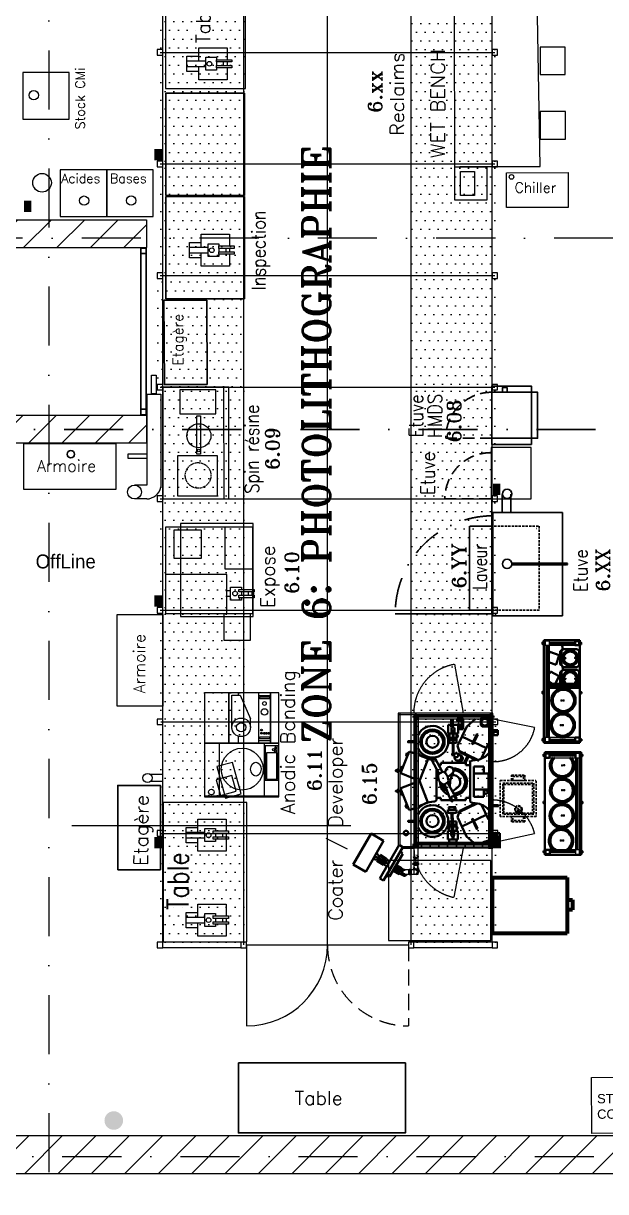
# Model space of a CAD drawing. Header units: millimetres. Extents: x -15291 to 293567, y -98510 to 49398.
# Drawn here: x 10840 to 17101, y 16047 to 28613 of the extents above; entities that cross this region are included whole.
import ezdxf
from ezdxf.enums import TextEntityAlignment as Align

# ---------------------------------------------------------------- set-up
doc = ezdxf.new("R2010")
doc.units = ezdxf.units.MM
doc.header["$LTSCALE"] = 50
doc.header["$MEASUREMENT"] = 0
for name, pattern in [('AUSGEZOGEN', [0]), ('AXES2', [28.575, 19.05, -3.175, 3.175, -3.175]), ('DISCONTINU', [0.75, 0.5, -0.25]), ('GESTRICHELT', [0.75, 0.5, -0.25]), ('HIDDEN', [0.375, 0.25, -0.125]), ('STRICHPUNKT', [25.4, 12.7, -6.35, 0, -6.35]), ('STRICHPUNKT2', [12.7, 6.35, -3.175, 0, -3.175])]:
    doc.linetypes.add(name, pattern=pattern)
doc.layers.get('0').update_dxf_attribs({"linetype": 'AUSGEZOGEN'})
for name, color, linetype in [('AXEN', 3, 'STRICHPUNKT'), ('BA01', 7, 'AUSGEZOGEN'), ('EL01', 7, 'AUSGEZOGEN'), ('EQUIP1', 7, 'AUSGEZOGEN'), ('FFU', 4, 'CONTINUOUS'), ('RASTER', 30, 'AUSGEZOGEN'), ('RW01', 4, 'AUSGEZOGEN'), ('RW02', 4, 'AUSGEZOGEN'), ('RWTEXT', 7, 'CONTINUOUS')]:
    doc.layers.add(name, color=color, linetype=linetype)
doc.styles.add('ROMANS8', font='ROMANS.SHX')
doc.styles.add('ROMANT', font='romant', dxfattribs={"height": 400})

# ---------------------------------------------------------------- blocks, each defined once
blk = doc.blocks.new('*X2')
at = {"color": 0}
for p, q in [((-72992, -7975), (-72692, -7675)), ((-72633, -7975), (-72333, -7675)), ((-72274, -7975), (-71974, -7675)), ((-71914, -7975), (-71614, -7675)), ((-71555, -7975), (-71255, -7675)), ((-71196, -7975), (-70950, -7729)), ((-73050, -9829), (-72996, -9775)), ((-72937, -10075), (-72637, -9775)), ((-72578, -10075), (-72278, -9775)), ((-72218, -10075), (-71918, -9775)), ((-71859, -10075), (-71559, -9775)), ((-71500, -10075), (-71200, -9775)), ((-71141, -10075), (-70950, -9884))]:
    blk.add_line(p, q, dxfattribs=at)
blk = doc.blocks.new('*X3')
at = {"color": 0}
for p, q in [((10493, 16240), (10903, 16650)), ((10852, 16240), (11262, 16650)), ((11211, 16240), (11621, 16650)), ((11570, 16240), (11980, 16650)), ((11929, 16240), (12339, 16650)), ((12289, 16240), (12699, 16650)), ((12648, 16240), (13058, 16650)), ((13007, 16240), (13417, 16650)), ((13366, 16240), (13776, 16650)), ((13726, 16240), (14136, 16650)), ((14085, 16240), (14495, 16650)), ((14444, 16240), (14854, 16650)), ((14803, 16240), (15213, 16650)), ((15162, 16240), (15572, 16650)), ((15522, 16240), (15932, 16650)), ((15881, 16240), (16291, 16650)), ((16240, 16240), (16650, 16650)), ((16599, 16240), (17009, 16650)), ((16958, 16240), (17368, 16650))]:
    blk.add_line(p, q, dxfattribs=at)

msp = doc.modelspace()

# ---------------------------------------------------------------- hatches: boundary and pattern name
at = {"layer": 'EL01', "linetype": 'STRICHPUNKT', "lineweight": 30}
h = msp.add_hatch(color=1, dxfattribs=at)
edge = h.paths.add_edge_path()
edge.add_arc((11812, 16812), 100, 0, 360)
at = {"layer": 'FFU'}
h = msp.add_hatch(dxfattribs=at)
h.set_pattern_fill('DOTS,_I', color=256, scale=1500, style=2)
h.set_pattern_definition([(0, (-36900, -1275), (46.875, 93.75), [0, -93.75])])
h.paths.add_polyline_path([(12310, 28225), (13210, 28225), (13210, 29425), (12310, 29425)])
h = msp.add_hatch(dxfattribs=at)
h.set_pattern_fill('DOTS,_I', color=256, scale=1500, style=2)
h.set_pattern_definition([(0, (-34200, -1200), (46.875, 93.75), [0, -93.75])])
h.paths.add_polyline_path([(15010, 28300), (15910, 28300), (15910, 29500), (15010, 29500)])
h = msp.add_hatch(dxfattribs=at)
h.set_pattern_fill('DOTS,_I', color=256, scale=1500, style=2)
h.set_pattern_definition([(0, (-36900, -2400), (46.875, 93.75), [0, -93.75])])
h.paths.add_polyline_path([(12310, 27100), (13210, 27100), (13210, 28300), (12310, 28300)])
h = msp.add_hatch(dxfattribs=at)
h.set_pattern_fill('DOTS,_I', color=256, scale=1500, style=2)
h.set_pattern_definition([(0, (-34200, -2400), (46.875, 93.75), [0, -93.75])])
h.paths.add_polyline_path([(15010, 27100), (15910, 27100), (15910, 28300), (15010, 28300)])
h = msp.add_hatch(dxfattribs=at)
h.set_pattern_fill('DOTS,_I', color=256, scale=1500, style=2)
h.set_pattern_definition([(0, (-36900, -3600), (46.875, 93.75), [0, -93.75])])
h.paths.add_polyline_path([(12310, 25900), (13210, 25900), (13210, 27100), (12310, 27100)])
h = msp.add_hatch(dxfattribs=at)
h.set_pattern_fill('DOTS,_I', color=256, scale=1500, style=2)
h.set_pattern_definition([(0, (-34200, -3600), (46.875, 93.75), [0, -93.75])])
h.paths.add_polyline_path([(15010, 25900), (15910, 25900), (15910, 27100), (15010, 27100)])
h = msp.add_hatch(dxfattribs=at)
h.set_pattern_fill('DOTS,_I', color=256, scale=1500, style=2)
h.set_pattern_definition([(0, (-34200, -4800), (46.875, 93.75), [0, -93.75])])
h.paths.add_polyline_path([(15010, 24700), (15910, 24700), (15910, 25900), (15010, 25900)])
h = msp.add_hatch(dxfattribs=at)
h.set_pattern_fill('DOTS,_I', color=256, scale=1500, style=2)
h.set_pattern_definition([(0, (-36931.49, -4825.43), (46.875, 93.75), [0, -93.75])])
h.paths.add_polyline_path([(12279, 24675), (13179, 24675), (13179, 25875), (12279, 25875)])
h = msp.add_hatch(dxfattribs=at)
h.set_pattern_fill('DOTS,_I', color=256, scale=1500, style=2)
h.set_pattern_definition([(0, (-36900, -6000), (46.875, 93.75), [0, -93.75])])
h.paths.add_polyline_path([(12310, 23500), (13210, 23500), (13210, 24700), (12310, 24700)])
h = msp.add_hatch(dxfattribs=at)
h.set_pattern_fill('DOTS,_I', color=256, scale=1500, style=2)
h.set_pattern_definition([(0, (-34200, -6000), (46.875, 93.75), [0, -93.75])])
h.paths.add_polyline_path([(15010, 23500), (15910, 23500), (15910, 24700), (15010, 24700)])
h = msp.add_hatch(dxfattribs=at)
h.set_pattern_fill('DOTS,_I', color=256, scale=1500, style=2)
h.set_pattern_definition([(0, (-36900, -7200), (46.875, 93.75), [0, -93.75])])
h.paths.add_polyline_path([(12310, 22300), (13210, 22300), (13210, 23500), (12310, 23500)])
h = msp.add_hatch(dxfattribs=at)
h.set_pattern_fill('DOTS,_I', color=256, scale=1500, style=2)
h.set_pattern_definition([(0, (-34200, -7200), (46.875, 93.75), [0, -93.75])])
h.paths.add_polyline_path([(15010, 22300), (15910, 22300), (15910, 23500), (15010, 23500)])
h = msp.add_hatch(dxfattribs=at)
h.set_pattern_fill('DOTS,_I', color=256, scale=1500, style=2)
h.set_pattern_definition([(0, (-36900, -8400), (46.875, 93.75), [0, -93.75])])
h.paths.add_polyline_path([(12310, 21100), (13210, 21100), (13210, 22300), (12310, 22300)])
h = msp.add_hatch(dxfattribs=at)
h.set_pattern_fill('DOTS,_I', color=256, scale=1500, style=2)
h.set_pattern_definition([(0, (-34191.25, -8401.25), (46.875, 93.75), [0, -93.75])])
h.paths.add_polyline_path([(15019, 21099), (15919, 21099), (15919, 22299), (15019, 22299)])
h = msp.add_hatch(dxfattribs=at)
h.set_pattern_fill('DOTS,_I', color=256, scale=1500, style=2)
h.set_pattern_definition([(0, (-36900, -9600), (46.875, 93.75), [0, -93.75])])
h.paths.add_polyline_path([(12310, 19900), (13210, 19900), (13210, 21100), (12310, 21100)])
h = msp.add_hatch(dxfattribs=at)
h.set_pattern_fill('DOTS,_I', color=256, scale=1500, style=2)
h.set_pattern_definition([(0, (-34191.25, -9601.25), (46.875, 93.75), [0, -93.75])])
h.paths.add_polyline_path([(15019, 19899), (15919, 19899), (15919, 21099), (15019, 21099)])
h = msp.add_hatch(dxfattribs=at)
h.set_pattern_fill('DOTS,_I', color=256, scale=1500, style=2)
h.set_pattern_definition([(0, (-36900, -10800), (46.875, 93.75), [0, -93.75])])
h.paths.add_polyline_path([(12310, 18700), (13210, 18700), (13210, 19900), (12310, 19900)])
h = msp.add_hatch(dxfattribs=at)
h.set_pattern_fill('DOTS,_I', color=256, scale=1500, style=2)
h.set_pattern_definition([(0, (-34191.25, -10801.25), (46.875, 93.75), [0, -93.75])])
h.paths.add_polyline_path([(15019, 18699), (15919, 18699), (15919, 19899), (15019, 19899)])

# ---------------------------------------------------------------- linework, layer by layer
at = {"linetype": 'Continuous', "lineweight": 40}
for p, q in [((16436, 20875), (16436, 21978)), ((16436, 21978), (16825, 21978)), ((16628, 21863), (16647, 21882)), ((16815, 21864), (16795, 21882)), ((16817, 21968), (16817, 21978)), ((16825, 20875), (16825, 21978)), ((16496, 21837), (16501, 21852)), ((16569, 21714), (16496, 21739)), ((16501, 21852), (16603, 21817)), ((16603, 21817), (16569, 21716)), ((16611, 21715), (16611, 21860)), ((16663, 21786), (16674, 21786)), ((16669, 21783), (16669, 21790)), ((16768, 21787), (16779, 21787)), ((16774, 21783), (16774, 21791)), ((16496, 21622), (16507, 21642)), ((16507, 21642), (16603, 21592)), ((16569, 21716), (16569, 21714)), ((16613, 21637), (16613, 21510)), ((16647, 21689), (16628, 21708)), ((16628, 21641), (16647, 21660)), ((16815, 21641), (16795, 21660)), ((16796, 21689), (16815, 21709)), ((16526, 21510), (16496, 21525)), ((16603, 21592), (16560, 21510)), ((16663, 21564), (16674, 21564)), ((16669, 21560), (16669, 21568)), ((16768, 21564), (16779, 21564)), ((16774, 21561), (16774, 21569)), ((16618, 21328), (16632, 21328)), ((16625, 21322), (16625, 21336)), ((16641, 21329), (16655, 21329)), ((16648, 21323), (16648, 21336)), ((15607, 21051), (15703, 21132)), ((15515, 21069), (15407, 21069)), ((15407, 21069), (15407, 20976)), ((15445, 21023), (15445, 20976)), ((15457, 21007), (15457, 20758)), ((15465, 21008), (15465, 20758)), ((15475, 21023), (15475, 20976)), ((15508, 20841), (15607, 21051)), ((15515, 20976), (15515, 21069)), ((15522, 21021), (15522, 21069)), ((15758, 21065), (15772, 21051)), ((15887, 21009), (15942, 21009)), ((15941, 20993), (15894, 20993)), ((15942, 21009), (15942, 20955)), ((16611, 21063), (16625, 21063)), ((16618, 21057), (16618, 21070)), ((16634, 21063), (16647, 21063)), ((16641, 21057), (16641, 21071)), ((15407, 20976), (15515, 20976)), ((15422, 20976), (15422, 20929)), ((15422, 20929), (15422, 20907)), ((15499, 20929), (15422, 20929)), ((15422, 20906), (15422, 20875)), ((15445, 20906), (15422, 20906)), ((15499, 20906), (15422, 20906)), ((15499, 20875), (15422, 20875)), ((15445, 20929), (15445, 20906)), ((15476, 20929), (15476, 20907)), ((15499, 20976), (15499, 20929)), ((15499, 20929), (15499, 20907)), ((15499, 20875), (15499, 20906)), ((15819, 20817), (15556, 20944)), ((15843, 20867), (15768, 20709)), ((15942, 20955), (15887, 20955)), ((16436, 20875), (16825, 20875)), ((16496, 20932), (16496, 20887)), ((16819, 20887), (16819, 20875)), ((14896, 20547), (14990, 20782)), ((15039, 20763), (14992, 20782)), ((15192, 20701), (15084, 20745)), ((15473, 20743), (15449, 20743)), ((15450, 20758), (15450, 20743)), ((15473, 20758), (15450, 20758)), ((15473, 20743), (15473, 20758)), ((15508, 20841), (15526, 20787)), ((15721, 20694), (15526, 20787)), ((15526, 20787), (15531, 20773)), ((15531, 20773), (15540, 20769)), ((15703, 20691), (15540, 20769)), ((16448, 20772), (16448, 19669)), ((16837, 20772), (16448, 20772)), ((16454, 20759), (16454, 20771)), ((16777, 20714), (16777, 20759)), ((16837, 20772), (16837, 19669)), ((15099, 20466), (15193, 20701)), ((15228, 20696), (15311, 20542)), ((15264, 20714), (15347, 20560)), ((15330, 20635), (15306, 20635)), ((15599, 20659), (15330, 20659)), ((15330, 20635), (15330, 20659)), ((15599, 20635), (15599, 20658)), ((15644, 20635), (15599, 20635)), ((15645, 20657), (15645, 20255)), ((15792, 20621), (15685, 20621)), ((15685, 20544), (15685, 20621)), ((15792, 20544), (15792, 20621)), ((16639, 20632), (16626, 20632)), ((16633, 20639), (16633, 20625)), ((16662, 20633), (16649, 20633)), ((16655, 20639), (16655, 20626)), ((15039, 20490), (14898, 20547)), ((15284, 20592), (15284, 20270)), ((15354, 20565), (15303, 20538)), ((15386, 20590), (15371, 20550)), ((15448, 20541), (15402, 20504)), ((14896, 20384), (14990, 20150)), ((15039, 20442), (14898, 20385)), ((15098, 20466), (15084, 20472)), ((15098, 20466), (15084, 20460)), ((15099, 20466), (15189, 20232)), ((15410, 20451), (15358, 20424)), ((15368, 20429), (15422, 20290)), ((15368, 20429), (15368, 20343)), ((15474, 20320), (15399, 20446)), ((15512, 20396), (15455, 20351)), ((15685, 20294), (15685, 20371)), ((15792, 20294), (15792, 20371)), ((16639, 20365), (16626, 20365)), ((16633, 20371), (16633, 20357)), ((16662, 20365), (16649, 20365)), ((16655, 20371), (16655, 20358)), ((15189, 20232), (15084, 20189)), ((15330, 20282), (15284, 20282)), ((15330, 20259), (15330, 20282)), ((15439, 20259), (15330, 20259)), ((15446, 20246), (15422, 20290)), ((15455, 20250), (15445, 20268)), ((15599, 20259), (15450, 20259)), ((15498, 20275), (15474, 20320)), ((15489, 20270), (15479, 20289)), ((15644, 20282), (15599, 20282)), ((15599, 20259), (15599, 20282)), ((15792, 20294), (15685, 20294)), ((15039, 20169), (14992, 20150)), ((15497, 20154), (15404, 20154)), ((15404, 20122), (15404, 20154)), ((15497, 20121), (15404, 20121)), ((15489, 20184), (15412, 20184)), ((15412, 20184), (15426, 20153)), ((15438, 20106), (15438, 20121)), ((15461, 20106), (15438, 20106)), ((15443, 20106), (15452, 19894)), ((15456, 20106), (15464, 19893)), ((15461, 20121), (15461, 20106)), ((15489, 20184), (15474, 20153)), ((15497, 20122), (15497, 20153)), ((15507, 20075), (15525, 20130)), ((15720, 20222), (15525, 20130)), ((15525, 20130), (15530, 20144)), ((15530, 20144), (15539, 20148)), ((15702, 20226), (15539, 20148)), ((15842, 20049), (15767, 20208)), ((15496, 20027), (15419, 20027)), ((15419, 19996), (15419, 20027)), ((15419, 19973), (15419, 19996)), ((15496, 19996), (15419, 19996)), ((15442, 19996), (15419, 19996)), ((15442, 19973), (15442, 19996)), ((15473, 19973), (15473, 19996)), ((15496, 19996), (15473, 19996)), ((15496, 20027), (15496, 19996)), ((15496, 19973), (15496, 19996)), ((15507, 20075), (15606, 19865)), ((15818, 20100), (15555, 19973)), ((16636, 20091), (16623, 20091)), ((16630, 20097), (16630, 20084)), ((16659, 20092), (16646, 20092)), ((16653, 20098), (16653, 20084)), ((14580, 19899), (14387, 19564)), ((14714, 19821), (14580, 19899)), ((15404, 19833), (15404, 19927)), ((15404, 19927), (15513, 19927)), ((15496, 19973), (15419, 19973)), ((15419, 19926), (15419, 19973)), ((15442, 19880), (15442, 19926)), ((15453, 19865), (15454, 19839)), ((15465, 19866), (15466, 19839)), ((15473, 19879), (15473, 19926)), ((15496, 19926), (15496, 19973)), ((15513, 19927), (15513, 19833)), ((15606, 19866), (15681, 19802)), ((15965, 19903), (15887, 19903)), ((15887, 19864), (15965, 19864)), ((15933, 19903), (15933, 19865)), ((15965, 19864), (15965, 19903)), ((14521, 19487), (14714, 19821)), ((14882, 19777), (14673, 19415)), ((14713, 19392), (14922, 19753)), ((14922, 19753), (14882, 19777)), ((15513, 19833), (15404, 19833)), ((15419, 19802), (15419, 19833)), ((15496, 19802), (15419, 19802)), ((15466, 19839), (15454, 19839)), ((15496, 19833), (15496, 19802)), ((15843, 19825), (15785, 19804)), ((15887, 19757), (15887, 19740)), ((16628, 19823), (16614, 19823)), ((16621, 19830), (16621, 19816)), ((16651, 19824), (16637, 19824)), ((16644, 19830), (16644, 19817)), ((14764, 19571), (14618, 19655)), ((14673, 19660), (14642, 19609)), ((14747, 19617), (14716, 19564)), ((14734, 19428), (14877, 19676)), ((14777, 19598), (14747, 19617)), ((14919, 19682), (14776, 19435)), ((16837, 19669), (16448, 19669)), ((16456, 19678), (16456, 19669)), ((14387, 19564), (14521, 19487)), ((14716, 19564), (14748, 19545)), ((14817, 19506), (14921, 19450)), ((14911, 19486), (14831, 19532)), ((14930, 19508), (14844, 19556)), ((14673, 19415), (14713, 19392)), ((14776, 19435), (14774, 19436))]:
    msp.add_line(p, q, dxfattribs=at)
at = {"linetype": 'Continuous'}
for p, q in [((16452, 20895), (16452, 21968)), ((16469, 20932), (16469, 21923)), ((16483, 20932), (16483, 21923)), ((16496, 20932), (16496, 21968)), ((16497, 21952), (16773, 21952)), ((16497, 21938), (16773, 21938)), ((16825, 21938), (16825, 21938)), ((15039, 21177), (15039, 19757)), ((15053, 21131), (15053, 19803)), ((15066, 21131), (15066, 19803)), ((15084, 21177), (15084, 19757)), ((15843, 21162), (15084, 21162)), ((15843, 21149), (15084, 21149)), ((15843, 21177), (15843, 19757)), ((15856, 21131), (15856, 19803)), ((15870, 21131), (15870, 19803)), ((15887, 21177), (15887, 19757)), ((16497, 20915), (16775, 20915)), ((16497, 20902), (16775, 20902)), ((16776, 20745), (16498, 20745)), ((16821, 20751), (16821, 19678)), ((16776, 20731), (16498, 20731)), ((16777, 20714), (16777, 19678)), ((16790, 20714), (16790, 19724)), ((16804, 20714), (16804, 19724)), ((15843, 19787), (15084, 19787)), ((15843, 19773), (15084, 19773)), ((16448, 19708), (16448, 19708)), ((16777, 19708), (16500, 19708)), ((16777, 19694), (16500, 19694))]:
    msp.add_line(p, q, dxfattribs=at)
at = {"linetype": 'AXES2'}
for p, q in [((15475, 21719), (15568, 21193)), ((15887, 21132), (16338, 21044)), ((15887, 19802), (16335, 19898)), ((15571, 19740), (15470, 19215))]:
    msp.add_line(p, q, dxfattribs=at)
for p, q in [((14870, 21194), (14870, 19756)), ((15887, 21194), (14870, 21194)), ((15039, 21194), (14870, 21194)), ((14870, 21194), (14870, 21132)), ((15039, 21177), (14872, 21177)), ((15887, 21132), (15887, 21194)), ((15038, 19757), (14914, 19757)), ((15888, 19740), (14914, 19740)), ((14914, 19740), (15039, 19740)), ((15843, 19740), (15888, 19740))]:
    msp.add_line(p, q)
at = {"linetype": 'Continuous', "lineweight": 100}
for p, q in [((15083, 21155), (15039, 21155)), ((15041, 21162), (15041, 21147)), ((15067, 21175), (15051, 21175)), ((15067, 21134), (15051, 21134)), ((15060, 21176), (15060, 21132)), ((15081, 21163), (15081, 21147)), ((15448, 21132), (15448, 21069)), ((15887, 21156), (15843, 21156)), ((15845, 21163), (15845, 21147)), ((15871, 21176), (15855, 21176)), ((15871, 21135), (15856, 21135)), ((15864, 21177), (15864, 21132)), ((15885, 21164), (15885, 21148)), ((15448, 21069), (15448, 21042)), ((15887, 20955), (15887, 21009)), ((15620, 20728), (15586, 20661)), ((15083, 19780), (15039, 19780)), ((15041, 19787), (15041, 19771)), ((15067, 19800), (15051, 19800)), ((15067, 19759), (15052, 19759)), ((15060, 19801), (15060, 19757)), ((15081, 19788), (15081, 19772)), ((15887, 19780), (15843, 19780)), ((15845, 19788), (15845, 19772)), ((15871, 19800), (15855, 19800)), ((15871, 19759), (15855, 19759)), ((15864, 19802), (15864, 19757)), ((15885, 19788), (15885, 19772)), ((14716, 19564), (14644, 19609)), ((14746, 19617), (14674, 19661)), ((14817, 19505), (14886, 19470)), ((14845, 19554), (14904, 19522)), ((14897, 19494), (14855, 19518)), ((15884, 18825), (15884, 19426)), ((15884, 19426), (16688, 19426)), ((16688, 19426), (16688, 18825)), ((16690, 19077), (16690, 19186)), ((16690, 19186), (16744, 19186)), ((16744, 19186), (16744, 19077)), ((16744, 19077), (16690, 19077)), ((16688, 18825), (15884, 18825))]:
    msp.add_line(p, q, dxfattribs=at)
at = {"linetype": 'Continuous', "lineweight": 40}
for points in [[(16436, 21937), (16436, 21954), (16422, 21954), (16422, 21937)], [(16817, 21923), (16817, 21968), (16773, 21968), (16773, 21923)], [(16839, 21933), (16839, 21951), (16825, 21951), (16825, 21933)], [(16497, 21467), (16497, 21510), (16814, 21510), (16814, 21467)], [(16497, 21498), (16497, 21481), (16815, 21481), (16815, 21498)], [(16435, 21406), (16435, 21423), (16421, 21423), (16421, 21406)], [(16840, 21403), (16840, 21420), (16825, 21420), (16825, 21403)], [(15525, 21132), (15525, 21112), (15504, 21112), (15504, 21132)], [(15556, 21112), (15556, 21132), (15531, 21132), (15531, 21112)], [(15570, 21021), (15570, 21132), (15556, 21132), (15556, 21021)], [(15755, 21132), (15755, 21132), (15842, 21132), (15842, 21132)], [(15515, 21069), (15515, 21021), (15548, 21021), (15548, 21069)], [(15528, 21082), (15528, 21069), (15519, 21069), (15519, 21082)], [(15556, 21034), (15556, 21021), (15548, 21021), (15548, 21034)], [(15887, 21009), (15887, 20955), (15894, 20955), (15894, 21009)], [(15038, 20891), (15038, 20880), (14977, 20880), (14977, 20891)], [(15726, 20965), (15676, 20861), (15667, 20865), (15717, 20969)], [(16436, 20898), (16436, 20916), (16422, 20916), (16422, 20898)], [(16819, 20887), (16819, 20932), (16775, 20932), (16775, 20887)], [(16840, 20895), (16840, 20912), (16825, 20912), (16825, 20895)], [(14980, 20757), (14972, 20734), (14956, 20739), (14965, 20763)], [(16433, 20752), (16433, 20734), (16448, 20734), (16448, 20752)], [(16454, 20759), (16454, 20714), (16498, 20714), (16498, 20759)], [(16837, 20748), (16837, 20731), (16851, 20731), (16851, 20748)], [(14920, 20609), (14911, 20585), (14896, 20591), (14905, 20615)], [(14859, 20579), (14859, 20571), (14845, 20571), (14845, 20579)], [(14869, 20586), (14869, 20563), (14859, 20563), (14859, 20586)], [(15840, 20371), (15840, 20544), (15685, 20544), (15685, 20371)], [(14860, 20359), (14860, 20352), (14846, 20352), (14846, 20359)], [(14870, 20368), (14870, 20345), (14860, 20345), (14860, 20368)], [(14905, 20313), (14896, 20337), (14911, 20343), (14920, 20319)], [(16433, 20244), (16433, 20226), (16448, 20226), (16448, 20244)], [(16838, 20240), (16838, 20223), (16852, 20223), (16852, 20240)], [(14965, 20205), (14974, 20182), (14959, 20176), (14950, 20200)], [(15948, 20203), (15948, 20193), (15887, 20193), (15887, 20203)], [(15897, 20204), (15897, 20193), (15897, 20193), (15897, 20204)], [(15913, 20204), (15913, 20193), (15920, 20193), (15920, 20204)], [(15039, 20037), (15039, 20026), (14978, 20026), (14978, 20037)], [(15725, 19952), (15675, 20056), (15666, 20052), (15716, 19947)], [(15900, 19903), (15900, 19865), (15907, 19865), (15907, 19903)], [(15913, 19903), (15913, 19865), (15920, 19865), (15920, 19903)], [(16434, 19713), (16434, 19695), (16448, 19695), (16448, 19713)], [(16456, 19723), (16456, 19678), (16500, 19678), (16500, 19723)], [(16837, 19710), (16837, 19692), (16852, 19692), (16852, 19710)], [(15006, 19507), (15006, 19463), (14988, 19463), (14988, 19507)], [(15084, 19583), (15084, 19562), (15039, 19562), (15039, 19583)]]:
    msp.add_lwpolyline(points, close=True, dxfattribs=at)
for points in [[(16817, 21968), (16452, 21968), (16452, 21923), (16825, 21923)], [(16825, 21968), (16825, 21968)], [(14890, 19771), (14890, 21195), (14871, 21195), (14871, 19758)], [(16825, 20932), (16452, 20932), (16452, 20887), (16777, 20887)], [(16448, 20714), (16821, 20714), (16821, 20759), (16496, 20759)], [(16456, 19678), (16821, 19678), (16821, 19723), (16448, 19723)], [(16448, 19678), (16448, 19678)], [(14914, 19492), (14914, 19492)], [(14933, 19508), (14933, 19508)], [(14939, 19463), (15084, 19463), (15084, 19508), (14941, 19508)]]:
    msp.add_lwpolyline(points)
for points in [[(16647, 21882), (16795, 21882)], [(16628, 21708), (16628, 21863)], [(16815, 21864), (16815, 21709)], [(16628, 21510), (16628, 21641)], [(16796, 21689), (16647, 21689)], [(16647, 21660), (16795, 21660)], [(16815, 21641), (16815, 21486)], [(15772, 21051), (15842, 21051), (15842, 21132), (15758, 21132), (15758, 21065)]]:
    msp.add_lwpolyline(points, dxfattribs=at)
for points in [[(14870, 21194), (14870, 21194), (14870, 21194), (14870, 21194)], [(15039, 21177), (15039, 21132), (15887, 21132), (15887, 21177)], [(15039, 19802), (15039, 19757), (15887, 19757), (15887, 19802)], [(15039, 19740), (15039, 19462), (15084, 19462), (15084, 19740)]]:
    msp.add_lwpolyline(points, close=True)
for centre, radius in [((16720, 21786), 85), ((16720, 21786), 69.1), ((16647, 21331), 132), ((16647, 21331), 115), ((15801, 21097), 36.1), ((16639, 21065), 132), ((16639, 21065), 115), ((15239, 20886), 131), ((15239, 20886), 115), ((15460, 21023), 15.3), ((15240, 20886), 64.8), ((15494, 20740), 21.6), ((16634, 20363), 132), ((15814, 20345), 19.4), ((16634, 20363), 115), ((15239, 20033), 131), ((15239, 20033), 115), ((16631, 20089), 132), ((16631, 20089), 115), ((15240, 20033), 64.8), ((14955, 19904), 24.1), ((15458, 19880), 15.3), ((14998, 19485), 8.12)]:
    msp.add_circle(centre, radius, dxfattribs=at)
for centre, radius, start, end in [((16597, 21899), 41.2, 73.668, 74.0527), ((16597, 21899), 41.2, 289.2653, 36.3178), ((16600, 21676), 41.2, 289.2653, 74.0527), ((16720, 21564), 85, 320.9211, 219.0513), ((16720, 21564), 69.1, 309.1605, 230.8478), ((15239, 20886), 170, 204.6318, 155.0804), ((15422, 20944), 15.3, 90.8309, 266.834), ((15498, 20945), 15.3, 270.8309, 86.834), ((15239, 20902), 207, 221.3838, 239.235), ((15511, 20719), 36.3, 162.9671, 94.4812), ((15529, 20706), 36.3, 215.938, 77.8195), ((15674, 20914), 229, 269.4974, 318.2127), ((15239, 20902), 207, 256.1583, 271.1112), ((15243, 20718), 22.9, 268.8252, 1.2189), ((15424, 20574), 41.4, 306.5793, 166.9919), ((15670, 20659), 26.4, 85.4516, 183.7204), ((16634, 20631), 132, 140.5434, 39.7758), ((16634, 20631), 115, 132.7479, 47.6344), ((15394, 20514), 95.2, 165.2327, 248.8327), ((15301, 20470), 109, 349.9058, 60.4237), ((15793, 20399), 367, 154.9156, 180.0957), ((15465, 20453), 73.9, 309.586, 102.6963), ((15465, 20453), 146, 276.0705, 93.4405), ((15465, 20453), 125, 271.9218, 89.7913), ((15465, 20453), 146, 179.0249, 248.6967), ((15465, 20453), 125, 188.3614, 219.2974), ((15254, 20013), 229, 89.4974, 138.2127), ((15257, 20268), 26.4, 265.4516, 3.7204), ((15461, 20280), 20.3, 17.7712, 214.8241), ((15450, 20248), 4.98, 196.5564, 43.3005), ((15494, 20272), 4.98, 195.4295, 46.3471), ((15671, 20254), 26.4, 176.2796, 274.5484), ((15239, 20033), 170, 204.522, 155.6932), ((15675, 19999), 229, 42.4738, 90.5026), ((15420, 19958), 15.3, 93.166, 269.1691), ((15495, 19958), 15.3, 273.166, 89.1691), ((16622, 19822), 132, 311.9127, 228.2505), ((16622, 19822), 115, 300.0051, 240.2348), ((14634, 19660), 42.7, 224.183, 292.0821), ((14614, 19644), 48.4, 359.0182, 60.9068), ((14933, 19710), 30.9, 145.4379, 240.8576), ((15061, 19654), 22.1, 181.7111, 1.7111), ((14937, 19485), 22.9, 79.3673, 275.0965), ((15062, 19534), 22.1, 181.7111, 1.7111), ((15061, 19485), 22.3, 274.1157, 84.0401), ((14759, 19409), 30.9, 59.9199, 155.3396), ((14938, 19463), 20.8, 220.1594, 1.9452)]:
    msp.add_arc(centre, radius, start, end, dxfattribs=at)
at = {"linetype": 'AXES2'}
for centre, radius, start, end in [((15569, 21196), 531, 100.4639, 180.1544), ((15895, 21124), 452, 269.0529, 349.1791), ((15875, 19783), 477, 13.7545, 88.4759), ((15582, 19742), 542, 179.697, 258.0278)]:
    msp.add_arc(centre, radius, start, end, dxfattribs=at)
at = {"layer": 'AXEN', "linetype": 'STRICHPUNKT'}
for p, q in [((11115, 37212), (11115, 14382)), ((74337, 26302), (2515, 26302)), ((2368, 16425), (56565, 16425))]:
    msp.add_line(p, q, dxfattribs=at)
at = {"layer": 'AXEN', "linetype": 'STRICHPUNKT', "lineweight": 30}
msp.add_line((2388, 24244), (56565, 24244), dxfattribs=at)
at = {"layer": 'BA01', "color": 7}
for p, q in [((10065, 26500), (12165, 26500)), ((12165, 26500), (12165, 26200)), ((12165, 26500), (12165, 26200)), ((12165, 26500), (12165, 26200)), ((10065, 26200), (12165, 26200)), ((10065, 24400), (12165, 24400)), ((12165, 24400), (12165, 24100)), ((12165, 24400), (12165, 24100)), ((12165, 24400), (12165, 24100)), ((10065, 24100), (12165, 24100))]:
    msp.add_line(p, q, dxfattribs=at)
at = {"layer": 'BA01'}
msp.add_line((7969, 16650), (56144, 16650), dxfattribs=at)
msp.add_lwpolyline([(18161, 17277), (18162, 16677), (16952, 16674), (16951, 17274)], close=True, dxfattribs=at)
at = {"layer": 'EL01', "linetype": 'Continuous', "lineweight": 30}
for p, q in [((12371, 27861), (12371, 26762)), ((12371, 27861), (13218, 27861)), ((13218, 27861), (13218, 26762)), ((12371, 26762), (13218, 26762)), ((12371, 26749), (12371, 25651)), ((12371, 26749), (13218, 26749)), ((13218, 26749), (13218, 25651)), ((12371, 25651), (13218, 25651)), ((15990, 23546), (15990, 23351)), ((16082, 23550), (16082, 23350)), ((15638, 22302), (15638, 23205)), ((15641, 23205), (15890, 23205)), ((16089, 22789), (16682, 22789)), ((16090, 22805), (16684, 22805)), ((15890, 22260), (14839, 22260)), ((15638, 22302), (15890, 22302))]:
    msp.add_line(p, q, dxfattribs=at)
at = {"layer": 'EL01', "color": 0, "linetype": 'Continuous', "lineweight": 30}
for p, q in [((15877, 23504), (15877, 22268)), ((15890, 22241), (15890, 23350)), ((15890, 23350), (16639, 23350)), ((16639, 23350), (16639, 22241)), ((16639, 22241), (15890, 22241))]:
    msp.add_line(p, q, dxfattribs=at)
at = {"layer": 'EL01', "linetype": 'DISCONTINU', "lineweight": 30}
for p, q in [((15641, 23205), (16387, 23205)), ((16387, 23205), (16387, 22302)), ((16387, 22302), (15638, 22302))]:
    msp.add_line(p, q, dxfattribs=at)
at = {"layer": 'EL01', "color": 0, "linetype": 'DISCONTINU', "lineweight": 30}
for p, q in [((15967, 20470), (16350, 20470)), ((15967, 20082), (15967, 20470)), ((15995, 20441), (16330, 20441)), ((15995, 20106), (15995, 20441)), ((16007, 20426), (16316, 20426)), ((16007, 20117), (16007, 20426)), ((16315, 20426), (16315, 20117)), ((16330, 20441), (16330, 20106)), ((16355, 20467), (16355, 20082)), ((16330, 20106), (15995, 20106)), ((16315, 20117), (16007, 20117)), ((16355, 20082), (15967, 20082))]:
    msp.add_line(p, q, dxfattribs=at)
at = {"layer": 'EL01', "linetype": 'Continuous', "lineweight": 30}
for points in [[(12811, 25637), (12352, 25634), (12357, 24728), (12816, 24730)], [(11855, 19509), (12314, 19509), (12314, 20416), (11855, 20416)]]:
    msp.add_lwpolyline(points, close=True, dxfattribs=at)
at = {"layer": 'EL01', "color": 0, "linetype": 'DISCONTINU', "lineweight": 30}
for points in [[(16231, 20527), (16231, 20470), (16089, 20470), (16089, 20527)], [(16218, 20513), (16218, 20470), (16103, 20470), (16103, 20513)], [(16231, 20081), (16231, 20024), (16089, 20024), (16089, 20081)], [(16218, 20081), (16218, 20038), (16103, 20038), (16103, 20081)]]:
    msp.add_lwpolyline(points, close=True, dxfattribs=at)
at = {"layer": 'EL01', "color": 0, "linetype": 'Continuous', "lineweight": 30}
msp.add_lwpolyline([(13152, 17432), (14948, 17432), (14948, 16678), (13152, 16678)], close=True, dxfattribs=at)
at = {"layer": 'EL01', "linetype": 'Continuous', "lineweight": 30}
for centre, radius in [((11350, 23978), 39.5), ((16041, 23551), 50.3), ((16041, 22798), 50.3), ((16684, 22797), 7.99)]:
    msp.add_circle(centre, radius, dxfattribs=at)
at = {"layer": 'EL01', "color": 0, "linetype": 'DISCONTINU', "lineweight": 30}
for centre, radius in [((16163, 20159), 39.8), ((16163, 20158), 32.2), ((16161, 20154), 6.85), ((16163, 20138), 6.85)]:
    msp.add_circle(centre, radius, dxfattribs=at)
at = {"layer": 'EL01', "linetype": 'STRICHPUNKT2', "lineweight": 30}
msp.add_arc((15890, 22265), 1051, 89.6348, 180.2579, dxfattribs=at)
at = {"layer": 'EL01', "linetype": 'Continuous', "lineweight": 30}
msp.add_arc((15883, 22241), 1051, 63.1862, 63.3852, dxfattribs=at)
at = {"layer": 'EL01', "color": 7}
for points in [[(12330, 27260), (12330, 27140), (12250, 27260), (12250, 27140)], [(15890, 23660), (15890, 23540), (15970, 23660), (15970, 23540)], [(12330, 22460), (12330, 22340), (12250, 22460), (12250, 22340)], [(12330, 19860), (12330, 19740), (12250, 19860), (12250, 19740)], [(15975, 19860), (15975, 19740), (15895, 19860), (15895, 19740)]]:
    msp.add_solid(points, dxfattribs=at)
at = {"layer": 'EL01', "color": 6}
msp.add_solid([(10925, 26705), (10925, 26585), (10845, 26705), (10845, 26585)], dxfattribs=at)
at = {"layer": 'EQUIP1'}
for p, q in [((15478, 27073), (15477, 28692)), ((16398, 27074), (16367, 28693)), ((15533, 27073), (16398, 27074)), ((12992, 24699), (12994, 23500)), ((12169, 24625), (12169, 23647)), ((12169, 24625), (12319, 24625)), ((12319, 24625), (12319, 23625)), ((12169, 23647), (12036, 23647)), ((12166, 23497), (12037, 23497)), ((13316, 22499), (13316, 22461)), ((13048, 21412), (13048, 20872)), ((13148, 21412), (13048, 21412)), ((13082, 21386), (13173, 21386)), ((13082, 21029), (13082, 21386)), ((13148, 21412), (13148, 21386)), ((13173, 21386), (13282, 21132)), ((13282, 21042), (13282, 21132)), ((13048, 20872), (13148, 20872)), ((13151, 20943), (13151, 20875)), ((12336, 20534), (12208, 20534)), ((12335, 20458), (12207, 20458)), ((12340, 18730), (12340, 18730)), ((23515, 16240), (2288, 16240))]:
    msp.add_line(p, q, dxfattribs=at)
at = {"layer": 'EQUIP1', "linetype": 'GESTRICHELT'}
msp.add_line((12837, 27934), (12837, 27934), dxfattribs=at)
at = {"layer": 'EQUIP1'}
for points in [[(12367, 27912), (13227, 27912), (13227, 29432), (12367, 29432)], [(16397, 28063), (16667, 28063), (16667, 28358), (16397, 28358)], [(10834, 27583), (11334, 27583), (11334, 28083), (10834, 28083)], [(16398, 27368), (16668, 27368), (16668, 27663), (16398, 27663)], [(11236, 26537), (11736, 26537), (11736, 27037), (11236, 27037)], [(11736, 26537), (12236, 26537), (12236, 27037), (11736, 27037)], [(15479, 27071), (15825, 27071), (15825, 26710), (15479, 26710)], [(15540, 27020), (15690, 27020), (15690, 26760), (15540, 26760)], [(16035, 27006), (16698, 27007), (16698, 26632), (16035, 26631)], [(15019, 26025), (15019, 26025), (15019, 26025), (15019, 26025)], [(12268, 24827), (12268, 24627), (12218, 24627), (12218, 24827)], [(12340, 23500), (13050, 23500), (13050, 24700), (12340, 24700)], [(12340, 23500), (13050, 23500), (13050, 24700), (12340, 24700)], [(12521, 24411), (12911, 24411), (12911, 24671), (12521, 24671)], [(12705, 24390), (12746, 24390), (12746, 23980), (12705, 23980)], [(11833, 24092), (11834, 23599), (10845, 23598), (10845, 24091)], [(16299, 24049), (15872, 24049), (15872, 23499), (16299, 23499)], [(16299, 24049), (15872, 24049), (15872, 23499), (16299, 23499)], [(11967, 23984), (12167, 23984), (12167, 23934), (11967, 23934)], [(12496, 23530), (12926, 23530), (12926, 23960), (12496, 23960)], [(12369, 22264), (13309, 22264), (13309, 23194), (12369, 23194)], [(12457, 22862), (12757, 22862), (12757, 23162), (12457, 23162)], [(12530, 22232), (13310, 22232), (13310, 23232), (12530, 23232)], [(13007, 22744), (13307, 22744), (13307, 23194), (13007, 23194)], [(12369, 22264), (13029, 22264), (13029, 22684), (12369, 22684)], [(11847, 22256), (12340, 22256), (12340, 21268), (11847, 21268)], [(12997, 21978), (13282, 21978), (13282, 22263), (12997, 22263)], [(12787, 20303), (13587, 20303), (13587, 21413), (12787, 21413)], [(12787, 20872), (13048, 20872), (13048, 21412), (12787, 21412)], [(12787, 20872), (13587, 20872), (13587, 21412), (12787, 21412)], [(13368, 20872), (13498, 20872), (13498, 21412), (13368, 21412)], [(13368, 20901), (13498, 20901), (13498, 21381), (13368, 21381)], [(13383, 21368), (13486, 21368), (13486, 21347), (13383, 21347)], [(13498, 20872), (13587, 20872), (13587, 21412), (13498, 21412)], [(13436, 20984), (13436, 20967), (13425, 20967), (13425, 20984)], [(13459, 20984), (13459, 20967), (13448, 20967), (13448, 20984)], [(13482, 20984), (13482, 20967), (13471, 20967), (13471, 20984)], [(12787, 20292), (13587, 20292), (13587, 20872), (12787, 20872)], [(12787, 20292), (12948, 20292), (12948, 20872), (12787, 20872)], [(13381, 20938), (13485, 20938), (13485, 20917), (13381, 20917)], [(13428, 20292), (13587, 20292), (13587, 20872), (13428, 20872)], [(13440, 20471), (13580, 20471), (13580, 20841), (13440, 20841)], [(13455, 20485), (13565, 20485), (13565, 20765), (13455, 20765)], [(13545, 20799), (13558, 20799), (13558, 20772), (13545, 20772)], [(13546, 20831), (13559, 20831), (13559, 20805), (13546, 20805)], [(13012, 20280), (13181, 20326), (13089, 20664), (12920, 20618)], [(12960, 20308), (13129, 20354), (13083, 20523), (12914, 20477)], [(12344, 18733), (13244, 18733), (13244, 20233), (12344, 20233)], [(15868, 18747), (15868, 19607), (14768, 19607), (14768, 18747)]]:
    msp.add_lwpolyline(points, close=True, dxfattribs=at)
at = {"layer": 'EQUIP1', "linetype": 'Continuous'}
for points in [[(12726, 28209), (12726, 28349), (13031, 28349), (13031, 28222)], [(12599, 28209), (12599, 28260), (12726, 28260)], [(12802, 28146), (12599, 28146), (12599, 28209), (12802, 28209)], [(12916, 28108), (12802, 28108), (12802, 28248), (12916, 28248), (12916, 28222)], [(13081, 28197), (12916, 28197), (12916, 28222), (13081, 28222), (13081, 28197)], [(12916, 28197), (12916, 28159)], [(13081, 28133), (12916, 28133), (12916, 28159), (13081, 28159), (13081, 28133)], [(12993, 28159), (12993, 28197)], [(13031, 28197), (13031, 28159)], [(12726, 28095), (12599, 28095), (12599, 28146)], [(13031, 28006), (12726, 28006), (12726, 28146)], [(12916, 28133), (12916, 28108)], [(13031, 28133), (13031, 28006)], [(12752, 26205), (12752, 26345), (13057, 26345), (13057, 26218)], [(12625, 26205), (12625, 26256), (12752, 26256)], [(12828, 26142), (12625, 26142), (12625, 26205), (12828, 26205)], [(12752, 26091), (12625, 26091), (12625, 26142)], [(13057, 26002), (12752, 26002), (12752, 26142)], [(12942, 26104), (12828, 26104), (12828, 26243), (12942, 26243), (12942, 26218)], [(13108, 26192), (12942, 26192), (12942, 26218), (13108, 26218), (13108, 26192)], [(12942, 26192), (12942, 26154)], [(13108, 26129), (12942, 26129), (12942, 26154), (13108, 26154), (13108, 26129)], [(13019, 26154), (13019, 26192)], [(13057, 26192), (13057, 26154)], [(12942, 26129), (12942, 26104)], [(13057, 26129), (13057, 26002)], [(13016, 22512), (13069, 22512)], [(13184, 22410), (13069, 22410), (13069, 22550), (13184, 22550), (13184, 22524)], [(13323, 22499), (13158, 22499), (13158, 22524), (13323, 22524), (13323, 22499)], [(13184, 22499), (13184, 22461)], [(13260, 22461), (13260, 22499)], [(13298, 22499), (13298, 22461)], [(13069, 22448), (13016, 22448)], [(13323, 22435), (13158, 22435), (13158, 22461), (13323, 22461), (13323, 22435)], [(13184, 22435), (13184, 22410)], [(12717, 19913), (12717, 20053), (13022, 20053), (13022, 19926)], [(12590, 19913), (12590, 19964), (12717, 19964)], [(12793, 19850), (12590, 19850), (12590, 19913), (12793, 19913)], [(12907, 19812), (12793, 19812), (12793, 19951), (12907, 19951), (12907, 19926)], [(13047, 19900), (12882, 19900), (12882, 19926), (13047, 19926), (13047, 19900)], [(13047, 19837), (12882, 19837), (12882, 19862), (13047, 19862), (13047, 19837)], [(12907, 19900), (12907, 19862)], [(12984, 19862), (12984, 19900)], [(13022, 19900), (13022, 19862)], [(12717, 19799), (12590, 19799), (12590, 19850)], [(13022, 19710), (12717, 19710), (12717, 19850)], [(12907, 19838), (12907, 19812)], [(13022, 19837), (13022, 19710)], [(12717, 18999), (12717, 19139), (13022, 19139), (13022, 19012)], [(12590, 18999), (12590, 19050), (12717, 19050)], [(12793, 18936), (12590, 18936), (12590, 18999), (12793, 18999)], [(12907, 18898), (12793, 18898), (12793, 19037), (12907, 19037), (12907, 19012)], [(13047, 18986), (12882, 18986), (12882, 19012), (13047, 19012), (13047, 18986)], [(12907, 18986), (12907, 18948)], [(12984, 18948), (12984, 18986)], [(13022, 18986), (13022, 18948)], [(12717, 18885), (12590, 18885), (12590, 18936)], [(13022, 18796), (12717, 18796), (12717, 18936)], [(13047, 18923), (12882, 18923), (12882, 18948), (13047, 18948), (13047, 18923)], [(12907, 18924), (12907, 18898)], [(13022, 18923), (13022, 18796)]]:
    msp.add_lwpolyline(points, dxfattribs=at)
at = {"layer": 'EQUIP1', "lineweight": 30}
for points in [[(15877, 24150), (15877, 24084), (16304, 24084), (16304, 24150), (16370, 24150), (16370, 24645), (16304, 24645), (16304, 24711), (15877, 24711), (15877, 24645)], [(15877, 24645), (16304, 24645), (16304, 24150), (15877, 24150), (15877, 24645)], [(15992, 24645), (15992, 24695), (16042, 24695), (16042, 24645)]]:
    msp.add_lwpolyline(points, dxfattribs=at)
at = {"layer": 'EQUIP1', "linetype": 'GESTRICHELT', "lineweight": 30, "ltscale": 5}
for points in [[(15877, 24150), (15382, 24150)], [(15868, 23500), (15372, 23500)], [(15868, 23500), (15372, 23500)]]:
    msp.add_lwpolyline(points, dxfattribs=at)
at = {"layer": 'EQUIP1', "linetype": 'Continuous'}
for centre in [(12840, 28178), (12866, 26173), (13116, 22480), (12831, 19881), (12831, 18967)]:
    msp.add_circle(centre, 25.4, dxfattribs=at)
at = {"layer": 'EQUIP1'}
for centre, radius in [((10952, 27839), 50), ((11041, 26898), 100), ((16089, 26961), 25.2), ((11493, 26706), 50), ((11999, 26707), 50), ((12727, 24177), 130), ((12727, 24018), 14.7), ((12035, 23572), 75), ((13433, 21206), 35), ((13432, 21297), 20), ((13182, 21041), 100), ((13182, 21041), 50), ((13401, 21012), 10.1), ((13402, 20977), 10.1), ((13193, 20591), 225), ((13529, 20801), 11.5), ((12175, 20496), 50), ((12862, 20345), 30)]:
    msp.add_circle(centre, radius, dxfattribs=at)
at = {"layer": 'EQUIP1', "linetype": 'HIDDEN'}
msp.add_circle((12719, 23750), 138, dxfattribs=at)
at = {"layer": 'EQUIP1', "linetype": 'GESTRICHELT', "lineweight": 30, "ltscale": 5}
for centre in [(15877, 24150), (15868, 23500)]:
    msp.add_arc(centre, 495, 90, 180, dxfattribs=at)
at = {"layer": 'EQUIP1'}
msp.add_arc((12162, 23657), 160, 271.3741, 348.4804, dxfattribs=at)
msp.add_ellipse((13340, 20591), major_axis=(-1.1, -75), ratio=0.746378, dxfattribs=at)
at = {"layer": 'RASTER'}
for p, q in [((13210, 18700), (13210, 31900)), ((14110, 18700), (14110, 31900)), ((15010, 18700), (15010, 31900)), ((12310, 28300), (15910, 28300)), ((12310, 27100), (15910, 27100)), ((12310, 25900), (15910, 25900)), ((12310, 24700), (15910, 24700)), ((12310, 23500), (15910, 23500)), ((12310, 22300), (15910, 22300)), ((12319, 21099), (15919, 21099)), ((11360, 19986), (14360, 19986)), ((12319, 19899), (15919, 19899))]:
    msp.add_line(p, q, dxfattribs=at)
at = {"layer": 'RW01'}
for p, q in [((12340, 18730), (12340, 31901)), ((15880, 18730), (15880, 31901)), ((13180, 18730), (12340, 18730)), ((15880, 18730), (15040, 18730)), ((13180, 18670), (12340, 18670)), ((15880, 18670), (15040, 18670))]:
    msp.add_line(p, q, dxfattribs=at)
at = {"layer": 'RW01', "flags": 128}
for points in [[(12280, 28330), (12280, 28270), (12340, 28270), (12340, 28330)], [(15880, 28270), (15940, 28270), (15940, 28330), (15880, 28330)], [(12280, 27130), (12280, 27070), (12340, 27070), (12340, 27130)], [(15880, 27070), (15940, 27070), (15940, 27130), (15880, 27130)], [(12280, 25930), (12280, 25870), (12340, 25870), (12340, 25930)], [(15880, 25870), (15940, 25870), (15940, 25930), (15880, 25930)], [(12280, 24730), (12280, 24670), (12340, 24670), (12340, 24730)], [(15880, 24670), (15940, 24670), (15940, 24730), (15880, 24730)], [(12280, 23530), (12280, 23470), (12340, 23470), (12340, 23530)], [(15880, 23470), (15940, 23470), (15940, 23530), (15880, 23530)], [(12280, 22330), (12280, 22270), (12340, 22270), (12340, 22330)], [(15880, 22270), (15940, 22270), (15940, 22330), (15880, 22330)], [(12280, 21130), (12280, 21070), (12340, 21070), (12340, 21130)], [(15881, 21070), (15941, 21070), (15941, 21130), (15881, 21130)], [(12280, 19930), (12280, 19870), (12340, 19870), (12340, 19930)], [(15882, 19870), (15942, 19870), (15942, 19930), (15882, 19930)], [(12280, 18730), (12280, 18670), (12340, 18670), (12340, 18730)], [(13180, 18730), (13180, 18670), (13240, 18670), (13240, 18730)], [(14980, 18730), (14980, 18670), (15040, 18670), (15040, 18730)], [(15880, 18670), (15940, 18670), (15940, 18730), (15880, 18730)]]:
    msp.add_lwpolyline(points, close=True, dxfattribs=at)
at = {"layer": 'RW01', "lineweight": 30}
for points in [[(12162, 26136), (12162, 26196), (12102, 26196), (12102, 26136)], [(12162, 24402), (12162, 24462), (12102, 24462), (12102, 24402)]]:
    msp.add_lwpolyline(points, close=True, dxfattribs=at)
at = {"layer": 'RW02', "lineweight": 30}
for p, q in [((12102, 24462), (12102, 26135)), ((12162, 24462), (12162, 26135))]:
    msp.add_line(p, q, dxfattribs=at)
at = {"layer": 'RW02'}
for q in [(14980, 18700), (13240, 17830)]:
    msp.add_line((13240, 18700), q, dxfattribs=at)
at = {"layer": 'RW02', "linetype": 'GESTRICHELT', "ltscale": 7}
msp.add_line((14980, 18700), (14980, 17830), dxfattribs=at)
at = {"layer": 'RW02'}
msp.add_arc((13240, 18700), 870, 270, 0, dxfattribs=at)
at = {"layer": 'RW02', "linetype": 'GESTRICHELT', "ltscale": 7}
msp.add_arc((14980, 18700), 870, 180, 270, dxfattribs=at)

# ---------------------------------------------------------------- block references
at = {"layer": 'BA01'}
for name, p in [('*X2', (83115, 34175)), ('*X3', (0, 0))]:
    msp.add_blockref(name, p, dxfattribs=at)

# ---------------------------------------------------------------- texts
at = {"color": 6}
msp.add_text('OffLine', height=150, dxfattribs=at).set_placement((10972, 22750))
at = {"layer": 'BA01', "style": 'ROMANS8', "width": 0.8}
msp.add_text('Table', height=225, rotation=90, dxfattribs=at).set_placement((12614, 19077))
at = {"layer": 'EQUIP1', "style": 'ROMANS8'}
for s, width, p in [('Table', 0.95, (12849, 28399)), ('Inspection', 0.85, (13445, 25743)), ('Spin résine', 0.85, (13372, 23555)), ('Expose', 0.95, (13543, 22328))]:
    msp.add_text(s, height=150, rotation=90, dxfattribs=dict(at, width=width)).set_placement(p)
at = {"layer": 'EQUIP1'}
for s, height, rotation, style, p in [('Reclaims', 150, 90, 'ROMANS8', (14933, 27405)), ('WET BENCH', 152.4, 90, 'ROMANS8', (15373, 27165)), ('6.xx', 150, 90, 'ROMANT', (14699, 27653)), ('6.09', 150, 90, 'ROMANT', (13595, 23811)), ('6.10', 150, 90, 'ROMANT', (13803, 22478)), ('Etagère', 150, 89.463, 'ROMANS8', (12179, 19552))]:
    msp.add_text(s, height=height, rotation=rotation, dxfattribs=dict(at, style=style)).set_placement(p)
at = {"layer": 'EQUIP1', "style": 'ROMANS8', "width": 0.85}
for s, p in [('Etuve', (15139, 24391)), ('HMDS', (15339, 24391)), ('Etuve', (15264, 23772)), ('Etuve', (16908, 22726))]:
    msp.add_text(s, height=150, rotation=90, dxfattribs=at).set_placement(p, align=Align.CENTER)
at = {"layer": 'EQUIP1', "style": 'ROMANT'}
for s, p in [('6.08', (15546, 24336)), ('6.XX', (17148, 22731))]:
    msp.add_text(s, height=150, rotation=90, dxfattribs=at).set_placement(p, align=Align.CENTER)
msp.add_text('6.YY', height=150, rotation=90, dxfattribs=at).set_placement((15600, 23020), align=Align.RIGHT)
at = {"layer": 'EQUIP1', "style": 'ROMANS8', "width": 0.75}
msp.add_text('Laveur', height=150, rotation=90, dxfattribs=at).set_placement((15825, 23015), align=Align.RIGHT)
at = {"layer": 'EQUIP1', "style": 'ROMANS8'}
msp.add_text('Table', height=150, dxfattribs=at).set_placement((13757, 16979))
at = {"layer": 'EQUIP1', "attachment_point": 1}
for s, insert, char_height, width, rotation, style in [('Stock CMi', (11400, 27472), 100, 945.86, 90, 'ROMANS8'), ('{\\Fsimplex.shx;Etagère}', (12448, 24932), 110, 675, 90, 'ROMANT'), ('{\\Fsimplex.shx;Armoire}', (10985, 23915), 125, 95, 0.0277, 'ROMANT'), ('{\\Fsimplex.shx;Armoire}', (12024, 21407), 125, 95, 90, 'ROMANT'), ('Anodic Bonding', (13609, 20108), 150, 2011.63, 90, 'ROMANS8'), ('Coater / Developer', (14122, 18961), 150, 2330.38, 90, 'ROMANS8'), ('{\\Fromant.shx;6.11}', (13895, 20356), 150, 928.44, 90, 'ROMANS8'), ('{\\Fromant.shx;6.15}', (14487, 20207), 150, 928.44, 90, 'ROMANS8'), ('{\\fArial|b0|i0|c0|p34;STOCK\\PCOMBINAISONS}', (17009, 17097), 100, 517.22, 0.1654, 'ROMANT')]:
    msp.add_mtext(s, dxfattribs=dict(at, insert=insert, char_height=char_height, width=width, rotation=rotation, style=style))
for s, insert, char_height, width, style in [('Acides', (11247, 26995), 100, 563.87, 'ROMANS8'), ('Bases', (11771, 26995), 100, 455.1, 'ROMANS8'), ('{\\Fsimplex.shx;Chiller}', (16123, 26901), 110, 578.89, 'ROMANT')]:
    msp.add_mtext(s, dxfattribs=dict(at, insert=insert, char_height=char_height, width=width, style=style))
at = {"layer": 'RWTEXT', "lineweight": 30, "style": 'ROMANT'}
msp.add_text(' ZONE 6: PHOTOLITHOGRAPHIE', height=300, rotation=90, dxfattribs=at).set_placement((14143, 20666))

doc.saveas('drawing.dxf')
